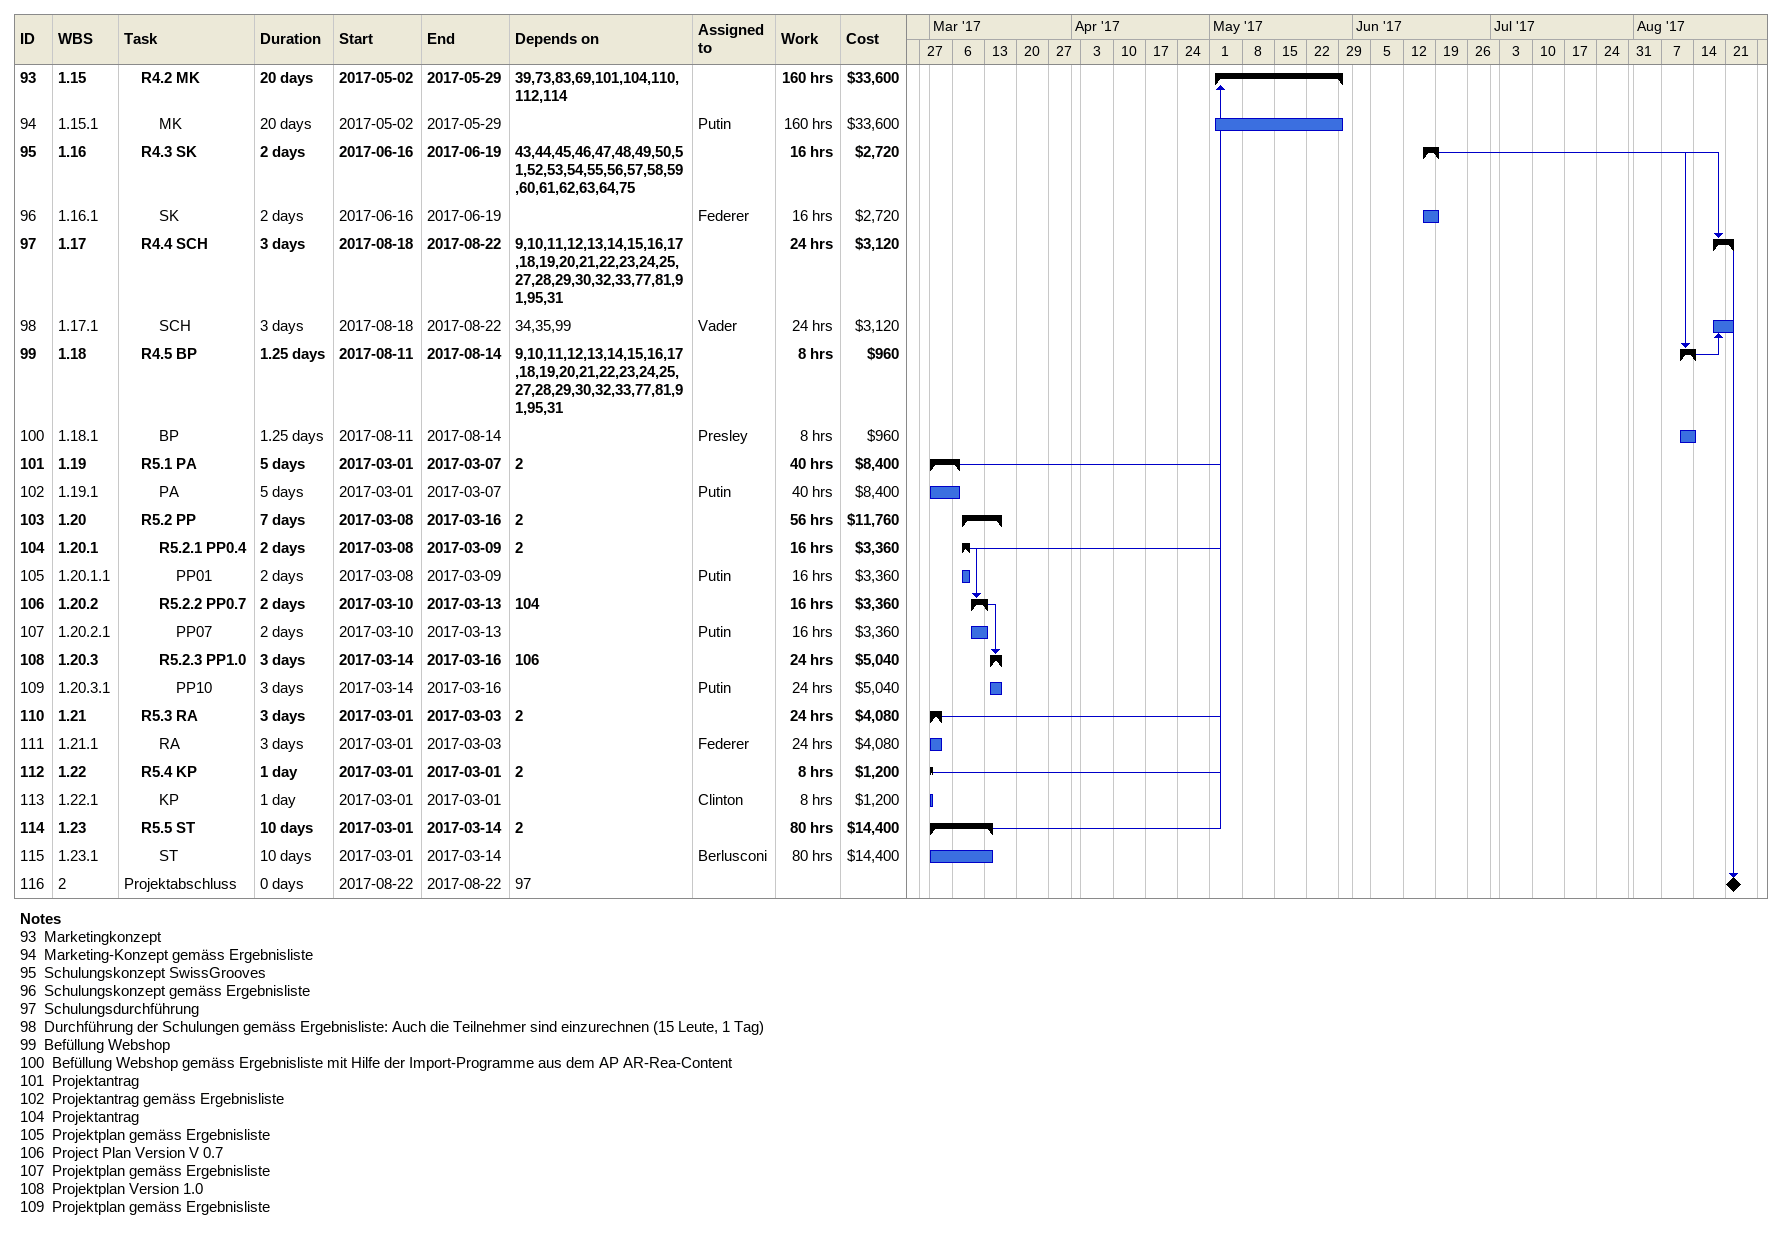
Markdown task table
| ID | WBS | Task | Duration | Start | Finish | Predecessors | Resources | Work (h) | Cost ($) |
|---|---|---|---|---|---|---|---|---|---|
| 93 | 1.15 | **R4.2 MK** | 20d | 2017-05-02 | 2017-05-29 | 39, 73, 83, 69, 101, 104, 110, 112, 114 |  | 160 | 33600 |
| 94 | 1.15.1 | MK | 20d | 2017-05-02 | 2017-05-29 |  | Putin | 160 | 33600 |
| 95 | 1.16 | **R4.3 SK** | 2d | 2017-06-16 | 2017-06-19 | 43, 44, 45, 46, 47, 48, 49, 50, 51, 52, 53, 54, 55, 56, 57, 58, 59, 60, 61, 62, 63, 64, 75 |  | 16 | 2720 |
| 96 | 1.16.1 | SK | 2d | 2017-06-16 | 2017-06-19 |  | Federer | 16 | 2720 |
| 97 | 1.17 | **R4.4 SCH** | 3d | 2017-08-18 | 2017-08-22 | 9, 10, 11, 12, 13, 14, 15, 16, 17, 18, 19, 20, 21, 22, 23, 24, 25, 27, 28, 29, 30, 32, 33, 77, 81, 91, 95, 31 |  | 24 | 3120 |
| 98 | 1.17.1 | SCH | 3d | 2017-08-18 | 2017-08-22 | 34, 35, 99 | Vader | 24 | 3120 |
| 99 | 1.18 | **R4.5 BP** | 1.25d | 2017-08-11 | 2017-08-14 | 9, 10, 11, 12, 13, 14, 15, 16, 17, 18, 19, 20, 21, 22, 23, 24, 25, 27, 28, 29, 30, 32, 33, 77, 81, 91, 95, 31 |  | 8 | 960 |
| 100 | 1.18.1 | BP | 1.25d | 2017-08-11 | 2017-08-14 |  | Presley | 8 | 960 |
| 101 | 1.19 | **R5.1 PA** | 5d | 2017-03-01 | 2017-03-07 | 2 |  | 40 | 8400 |
| 102 | 1.19.1 | PA | 5d | 2017-03-01 | 2017-03-07 |  | Putin | 40 | 8400 |
| 103 | 1.20 | **R5.2 PP** | 7d | 2017-03-08 | 2017-03-16 | 2 |  | 56 | 11760 |
| 104 | 1.20.1 | **R5.2.1 PP0.4** | 2d | 2017-03-08 | 2017-03-09 | 2 |  | 16 | 3360 |
| 105 | 1.20.1.1 | PP01 | 2d | 2017-03-08 | 2017-03-09 |  | Putin | 16 | 3360 |
| 106 | 1.20.2 | **R5.2.2 PP0.7** | 2d | 2017-03-10 | 2017-03-13 | 104 |  | 16 | 3360 |
| 107 | 1.20.2.1 | PP07 | 2d | 2017-03-10 | 2017-03-13 |  | Putin | 16 | 3360 |
| 108 | 1.20.3 | **R5.2.3 PP1.0** | 3d | 2017-03-14 | 2017-03-16 | 106 |  | 24 | 5040 |
| 109 | 1.20.3.1 | PP10 | 3d | 2017-03-14 | 2017-03-16 |  | Putin | 24 | 5040 |
| 110 | 1.21 | **R5.3 RA** | 3d | 2017-03-01 | 2017-03-03 | 2 |  | 24 | 4080 |
| 111 | 1.21.1 | RA | 3d | 2017-03-01 | 2017-03-03 |  | Federer | 24 | 4080 |
| 112 | 1.22 | **R5.4 KP** | 1d | 2017-03-01 | 2017-03-01 | 2 |  | 8 | 1200 |
| 113 | 1.22.1 | KP | 1d | 2017-03-01 | 2017-03-01 |  | Clinton | 8 | 1200 |
| 114 | 1.23 | **R5.5 ST** | 10d | 2017-03-01 | 2017-03-14 | 2 |  | 80 | 14400 |
| 115 | 1.23.1 | ST | 10d | 2017-03-01 | 2017-03-14 |  | Berlusconi | 80 | 14400 |
| 116 | 2 | Projektabschluss | 0d | 2017-08-22 | 2017-08-22 | 97 |  |  |  |

Notes
- 93: Marketingkonzept
- 94: Marketing-Konzept gemäss Ergebnisliste
- 95: Schulungskonzept SwissGrooves
- 96: Schulungskonzept gemäss Ergebnisliste
- 97: Schulungsdurchführung
- 98: Durchführung der Schulungen gemäss Ergebnisliste: Auch die Teilnehmer sind einzurechnen (15 Leute, 1 Tag)
- 99: Befüllung Webshop
- 100: Befüllung Webshop gemäss Ergebnisliste mit Hilfe der Import-Programme aus dem AP AR-Rea-Content
- 101: Projektantrag
- 102: Projektantrag gemäss Ergebnisliste
- 104: Projektantrag
- 105: Projektplan gemäss Ergebnisliste
- 106: Project Plan Version V 0.7
- 107: Projektplan gemäss Ergebnisliste
- 108: Projektplan Version 1.0
- 109: Projektplan gemäss Ergebnisliste
